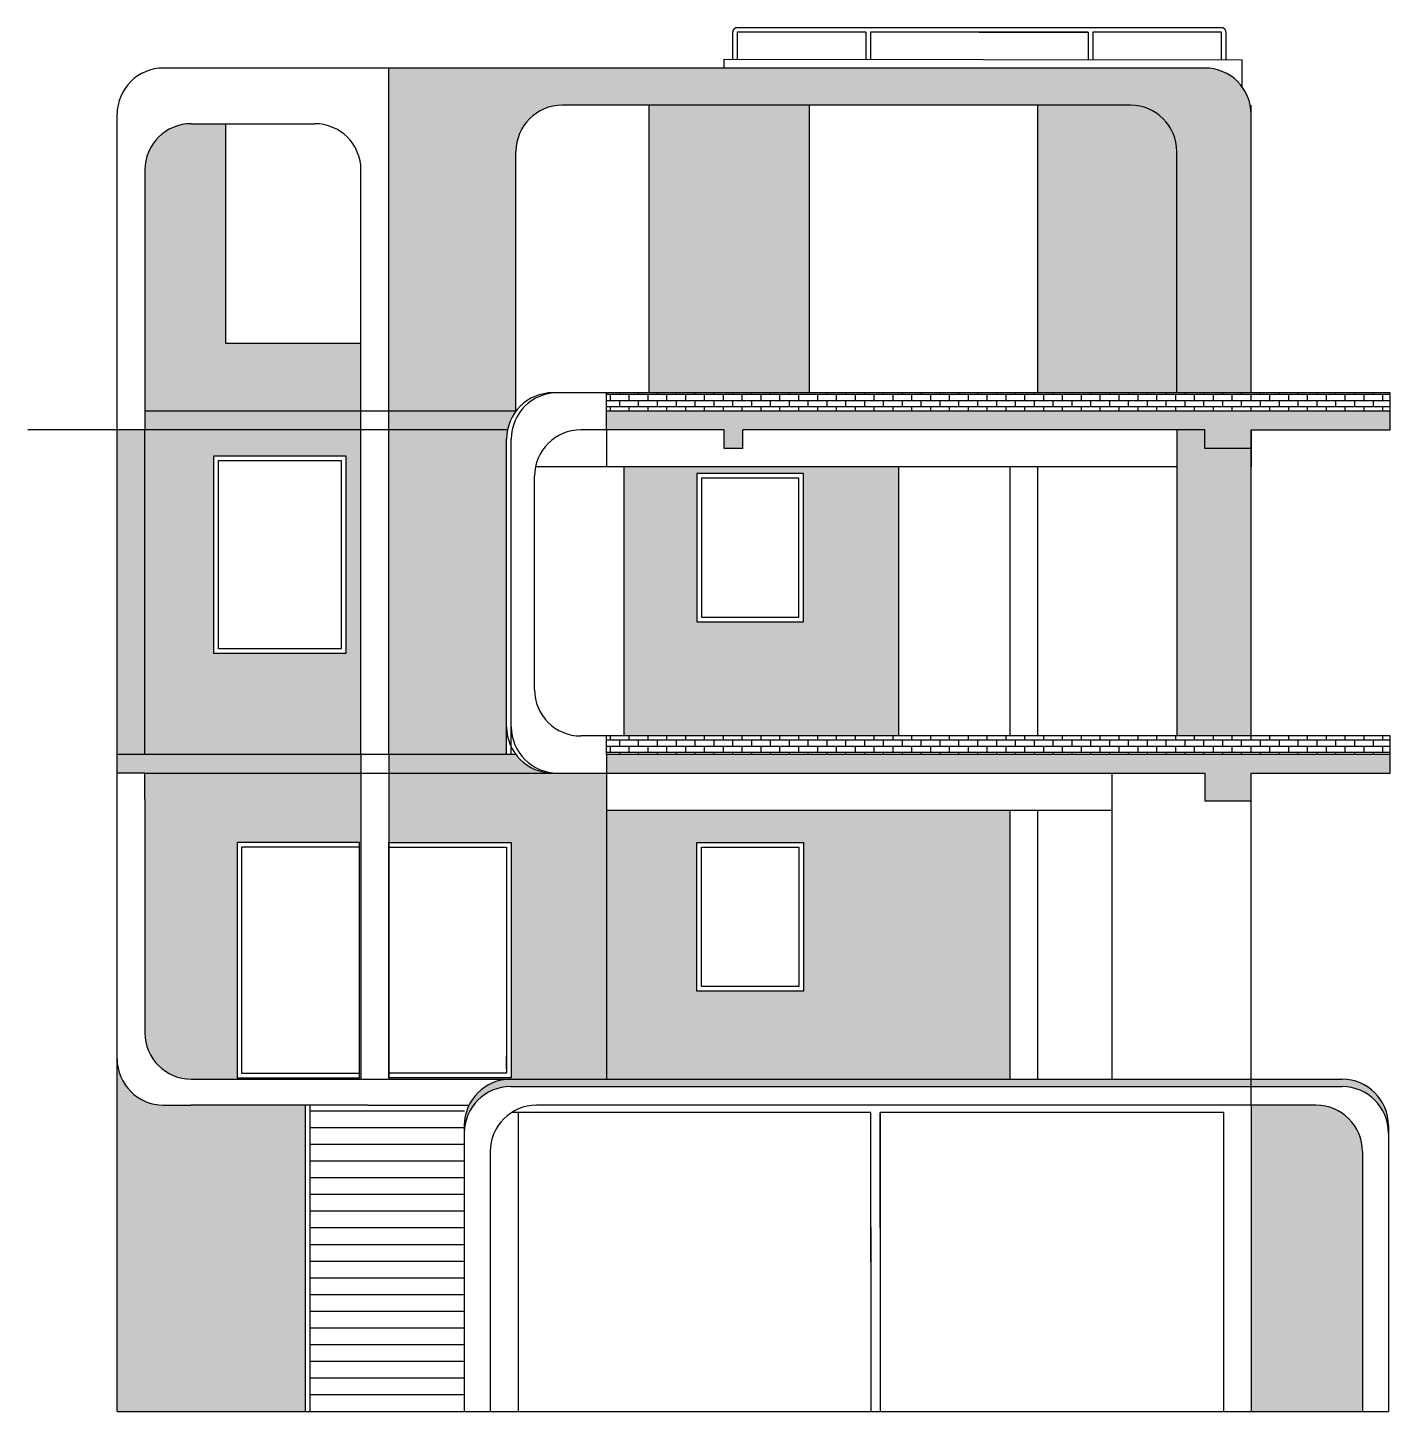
# Model space of a CAD drawing. Header units: millimetres. Extents: x 1438 to 16132, y 1025 to 15940.
import ezdxf

# ---------------------------------------------------------------- set-up
doc = ezdxf.new("R2010")
doc.units = ezdxf.units.MM
doc.header["$LTSCALE"] = 1000
doc.linetypes.add('ACAD_ISO02W100', pattern=[15, 12, -3])

msp = doc.modelspace()

# ---------------------------------------------------------------- hatches: boundary and pattern name
at = {"linetype": 'ACAD_ISO02W100'}
h = msp.add_hatch(dxfattribs=at)
h.set_pattern_fill('AR-BRSTD', color=256)
h.paths.add_polyline_path([(4431, 4325), (3202, 4325), (2902, 4325, -0.414214), (2402, 4825), (2402, 4325), (2402, 1025), (4431, 1025)])
h.paths.add_polyline_path([(14632, 4605), (6646, 4605, 0.414214), (6146, 4105), (6146, 4085), (6149, 4085, -0.379405), (6646, 4525), (14632, 4525)])
h.paths.add_polyline_path([(15832, 3825, 0.414214), (15332, 4325), (14632, 4325), (14632, 1025), (15832, 1025)])
h.paths.add_polyline_path([(15612, 4605), (14632, 4605), (14632, 4525), (15612, 4525, -0.414214), (16112, 4025), (16112, 4105, 0.414214)])
h.paths.add_polyline_path([(14632, 11405), (14432, 11405), (14132, 11405), (14132, 11605), (13832, 11605), (13832, 8305), (14632, 8305)], flags=17)
h.paths.add_polyline_path([(10832, 11205), (7870, 11205), (7870, 8305), (10832, 8305)], flags=17)
h.paths.add_polyline_path([(9804, 9534), (8654, 9534), (8654, 11135), (9804, 11135)], flags=16)
h.paths.add_polyline_path([(9754, 9584), (8704, 9584), (8704, 11085), (9754, 11085)], flags=0)
h.paths.add_polyline_path([(12032, 7505), (7679, 7505), (7679, 4605), (12032, 4605)])
h.paths.add_polyline_path([(8654, 7156), (9804, 7156), (9804, 5555), (8654, 5555)], flags=16)
h.paths.add_polyline_path([(8704, 7106), (9754, 7106), (9754, 5605), (8704, 5605)], flags=0)
h.paths.add_polyline_path([(7679, 7905), (5332, 7905), (5332, 7156), (6650, 7156), (6650, 4621), (5332, 4621), (5332, 4605), (7679, 4605)])
h.paths.add_polyline_path([(5032, 7905), (2702, 7905), (2702, 7625), (2702, 5105, 0.414214), (3202, 4605), (5032, 4605)])
h.paths.add_polyline_path([(5016, 7156), (5016, 4621), (3698, 4621), (3698, 7156)], flags=16)
h.paths.add_polyline_path([(5016, 7106), (5016, 4671), (3745, 4671), (3745, 7106)], flags=0)
h.paths.add_polyline_path([(5032, 11605), (2702, 11605), (2702, 8105), (5032, 8105)])
h.paths.add_polyline_path([(3444, 9195), (3444, 11324), (4870, 11324), (4870, 9195)], flags=16)
h.paths.add_polyline_path([(3494, 9245), (3494, 11274), (4820, 11274), (4820, 9245)], flags=0)
h.paths.add_polyline_path([(6603, 11505, -0.050382), (6613, 11605), (5943, 11605), (5332, 11605), (5332, 8105), (6603, 8105)])
h.paths.add_polyline_path([(14632, 15005, 0.414214), (14132, 15505), (13330, 15505), (7203, 15505), (5332, 15505), (5332, 11805), (6703, 11805), (6703, 14605, -0.414214), (7203, 15105), (13330, 15105, -0.414214), (13830, 14605), (13830, 12005), (14632, 12005)])
h.paths.add_polyline_path([(13830, 14605, 0.414214), (13330, 15105), (12332, 15105), (12332, 12005), (13830, 12005)], flags=17)
h.paths.add_polyline_path([(9870, 15105), (8140, 15105), (8140, 12005), (9870, 12005)], flags=17)
h.paths.add_polyline_path([(3570, 14905), (3202, 14905, 0.414214), (2702, 14405), (2702, 11805), (5032, 11805), (5032, 12540), (3570, 12540)])
h.paths.add_polyline_path([(2702, 11605), (2402, 11605), (2402, 8105), (2702, 8105)])
h = msp.add_hatch(dxfattribs=at)
h.set_pattern_fill('AR-BRSTD', color=256)
h.paths.add_polyline_path([(16132, 12005), (7679, 12005), (7679, 11805), (16132, 11805)])
h = msp.add_hatch(dxfattribs=at)
h.set_pattern_fill('AR-CONC', color=256)
h.paths.add_polyline_path([(16132, 8105), (7679, 8105), (7679, 7905), (13132, 7905), (14132, 7905), (14132, 7605), (14632, 7605), (14632, 7905), (16132, 7905)])
h.paths.add_polyline_path([(6703, 8105), (5332, 8105), (5332, 7905), (7103, 7905, -0.236068)])
h.paths.add_polyline_path([(5032, 8105), (2402, 8105), (2402, 7905), (2702, 7905), (5032, 7905)])
h.paths.add_polyline_path([(14632, 11605), (16132, 11605), (16132, 11805), (7679, 11805), (7679, 11605), (8950, 11605), (8950, 11405), (9150, 11405), (9150, 11605), (14132, 11605), (14132, 11405), (14432, 11405), (14632, 11405)])
h.paths.add_polyline_path([(6703, 11805), (5332, 11805), (5332, 11605), (5943, 11605), (6613, 11605, -0.110988)])
h.paths.add_polyline_path([(5032, 11805), (2702, 11805), (2702, 11605), (5032, 11605)])
h = msp.add_hatch(dxfattribs=at)
h.set_pattern_fill('TRIANG', color=256, scale=500)
h.paths.add_polyline_path([(16132, 11805), (7679, 11805), (7679, 11605), (8950, 11605), (8950, 11405), (9150, 11405), (9150, 11605), (14132, 11605), (14132, 11405), (14432, 11405), (14632, 11405), (14632, 11605), (16132, 11605)])
h = msp.add_hatch(dxfattribs=at)
h.set_pattern_fill('AR-BRSTD', color=256)
h.paths.add_polyline_path([(16132, 8305), (7679, 8305), (7679, 8105), (16132, 8105)])

# ---------------------------------------------------------------- linework, layer by layer
for p, q in [((9040, 15890), (9040, 15600)), ((14310, 15940), (9090, 15940)), ((9090, 15890), (9090, 15600)), ((10475, 15890), (9090, 15890)), ((10475, 15890), (10475, 15599)), ((10525, 15890), (10525, 15599)), ((12875, 15890), (10525, 15890)), ((11700, 15890), (12875, 15890)), ((12875, 15890), (12875, 15597)), ((14310, 15890), (12925, 15890)), ((12925, 15890), (12925, 15597)), ((14310, 15595), (14310, 15890)), ((14360, 15890), (14360, 15595)), ((8950, 15505), (8950, 15600)), ((8950, 15600), (14536, 15595)), ((14536, 15300), (14536, 15595)), ((7679, 11805), (7679, 12005)), ((7679, 11605), (7679, 11205)), ((8950, 11605), (7679, 11605)), ((9150, 11405), (9150, 11605)), ((7679, 8105), (7679, 8305)), ((4481, 4265), (6150, 4265)), ((5103, 4325), (6197, 4325)), ((4481, 4085), (6150, 4085)), ((4481, 3905), (6150, 3905)), ((4481, 3725), (6150, 3725)), ((4481, 3545), (6150, 3545)), ((4481, 3365), (6150, 3365)), ((4481, 3185), (6150, 3185)), ((4481, 3005), (6150, 3005)), ((4481, 2825), (6150, 2825)), ((4481, 2645), (6150, 2645)), ((4481, 2465), (6150, 2465)), ((4481, 2285), (6150, 2285)), ((4481, 2105), (6150, 2105)), ((4481, 1925), (6150, 1925)), ((4481, 1745), (6150, 1745)), ((4481, 1565), (6150, 1565)), ((4481, 1385), (6150, 1385)), ((4481, 1205), (6150, 1205)), ((4481, 1025), (6150, 1025))]:
    msp.add_line(p, q, dxfattribs=at)
for p, q in [((4620, 15505), (2902, 15505)), ((7203, 15505), (4620, 15505)), ((5332, 8105), (5332, 15505)), ((13330, 15505), (7203, 15505)), ((14132, 15505), (13330, 15505)), ((13330, 15105), (7203, 15105)), ((8140, 12005), (8140, 15105)), ((9870, 12005), (9870, 15105)), ((12332, 12005), (12332, 15105)), ((14632, 12005), (14632, 15105)), ((2402, 11605), (2402, 15005)), ((3202, 14905), (4532, 14905)), ((3570, 14905), (3570, 12540)), ((6703, 11805), (6703, 14605)), ((13830, 12005), (13830, 14605)), ((2702, 14405), (2702, 11605)), ((5032, 8105), (5032, 14405)), ((3570, 12540), (5032, 12540)), ((16132, 12005), (7103, 12005)), ((16132, 11805), (16132, 12005)), ((6703, 11805), (2702, 11805)), ((16132, 11805), (7679, 11805)), ((7679, 11605), (7679, 11805)), ((16132, 11605), (16132, 11805)), ((5943, 11605), (1438, 11605)), ((2402, 8105), (2402, 11605)), ((2702, 8105), (2702, 11605)), ((6613, 11605), (5943, 11605)), ((6603, 8105), (6603, 11505)), ((6653, 8105), (6653, 11505)), ((7679, 11605), (7403, 11605)), ((8950, 11405), (8950, 11605)), ((14132, 11605), (9150, 11605)), ((13832, 8305), (13832, 11605)), ((14132, 11405), (14132, 11605)), ((14632, 8305), (14632, 11605)), ((14632, 11605), (16132, 11605)), ((14632, 11605), (14632, 11205)), ((14632, 11605), (14632, 11405)), ((9150, 11405), (8950, 11405)), ((14432, 11405), (14132, 11405)), ((14632, 11405), (14432, 11405)), ((13832, 11205), (6913, 11205)), ((7870, 8305), (7870, 11205)), ((10832, 8305), (10832, 11205)), ((12032, 8305), (12032, 11205)), ((12332, 8305), (12332, 11205)), ((6903, 8805), (6903, 11105)), ((16132, 8305), (7403, 8305)), ((16132, 8105), (16132, 8305)), ((2402, 7625), (2402, 8105)), ((6703, 8105), (2402, 8105)), ((5032, 8105), (5032, 4605)), ((5332, 8105), (5332, 4605)), ((16132, 8105), (7679, 8105)), ((7679, 8105), (7679, 4605)), ((16132, 7905), (16132, 8105)), ((2702, 7905), (2402, 7905)), ((2702, 7905), (13132, 7905)), ((2702, 7625), (2702, 7905)), ((13132, 4605), (13132, 7905)), ((13132, 7905), (14132, 7905)), ((14132, 7905), (14132, 7605)), ((14632, 4605), (14632, 7905)), ((14632, 7905), (16132, 7905)), ((2402, 4325), (2402, 7625)), ((2702, 7625), (2702, 5105)), ((7679, 7505), (12032, 7505)), ((12032, 4605), (12032, 7505)), ((12032, 7505), (13132, 7505)), ((12332, 4605), (12332, 7505)), ((14132, 7605), (14632, 7605)), ((3202, 4605), (15612, 4605)), ((6646, 4525), (15612, 4525)), ((14632, 4325), (14632, 4605)), ((2402, 1025), (2402, 4325)), ((2902, 4325), (3202, 4325)), ((5103, 4325), (3202, 4325)), ((4431, 4325), (4431, 1025)), ((4481, 4325), (4481, 3925)), ((4481, 4325), (4481, 1025)), ((9832, 4245), (6655, 4245)), ((6726, 4245), (6726, 1025)), ((10529, 4245), (6726, 4245)), ((15332, 4325), (6926, 4325)), ((10529, 3006), (10529, 4245)), ((14332, 4245), (10629, 4245)), ((10629, 3006), (10629, 4245)), ((10629, 4245), (10629, 1025)), ((14332, 4245), (14332, 1025)), ((14632, 4325), (14632, 1025)), ((6146, 4105), (6146, 1025)), ((16112, 4105), (16112, 1025)), ((6426, 3825), (6426, 1025)), ((15832, 3825), (15832, 1025)), ((10529, 2635), (10529, 3006)), ((10529, 3006), (10529, 1025)), ((2402, 1025), (4481, 1025)), ((6146, 1025), (16112, 1025))]:
    msp.add_line(p, q)
for points in [[(3444, 11324), (4870, 11324), (4870, 9195), (3444, 9195)], [(3494, 11274), (4820, 11274), (4820, 9245), (3494, 9245)], [(8654, 9534), (9804, 9534), (9804, 11135), (8654, 11135)], [(8704, 9584), (9754, 9584), (9754, 11085), (8704, 11085)], [(5016, 7156), (3698, 7156), (3698, 4621), (5016, 4621)], [(5016, 7106), (3745, 7106), (3745, 4671), (5016, 4671)], [(5332, 7156), (6650, 7156), (6650, 4621), (5332, 4621)], [(5332, 7106), (6603, 7106), (6603, 4671), (5332, 4671)], [(8654, 7156), (9804, 7156), (9804, 5555), (8654, 5555)], [(8704, 7106), (9754, 7106), (9754, 5605), (8704, 5605)], [(6603, 4718), (6603, 4718), (6603, 4855), (6603, 4855)]]:
    msp.add_lwpolyline(points, close=True)
for centre, start, end in [((9090, 15890), 90, 180), ((14310, 15890), 0, 90)]:
    msp.add_arc(centre, 50, start, end, dxfattribs=at)
for centre, start, end in [((2902, 15005), 90, 180), ((14132, 15005), 0, 90), ((7203, 14605), 90, 180), ((13330, 14605), 0, 90), ((3202, 14405), 90, 180), ((4532, 14405), 0, 90), ((7103, 11505), 90, 180), ((7153, 11505), 90, 180), ((7403, 11105), 90, 180), ((7403, 8805), 180, 270), ((7103, 8405), 180, 270), ((7153, 8405), 180, 270), ((3202, 5105), 180, 270), ((2902, 4825), 180, 270), ((6646, 4105), 90, 180), ((6646, 4025), 90, 180), ((15612, 4105), 0, 90), ((15612, 4025), 0, 90), ((6926, 3825), 90, 180), ((15332, 3825), 0, 90)]:
    msp.add_arc(centre, 500, start, end)

doc.saveas('drawing.dxf')
